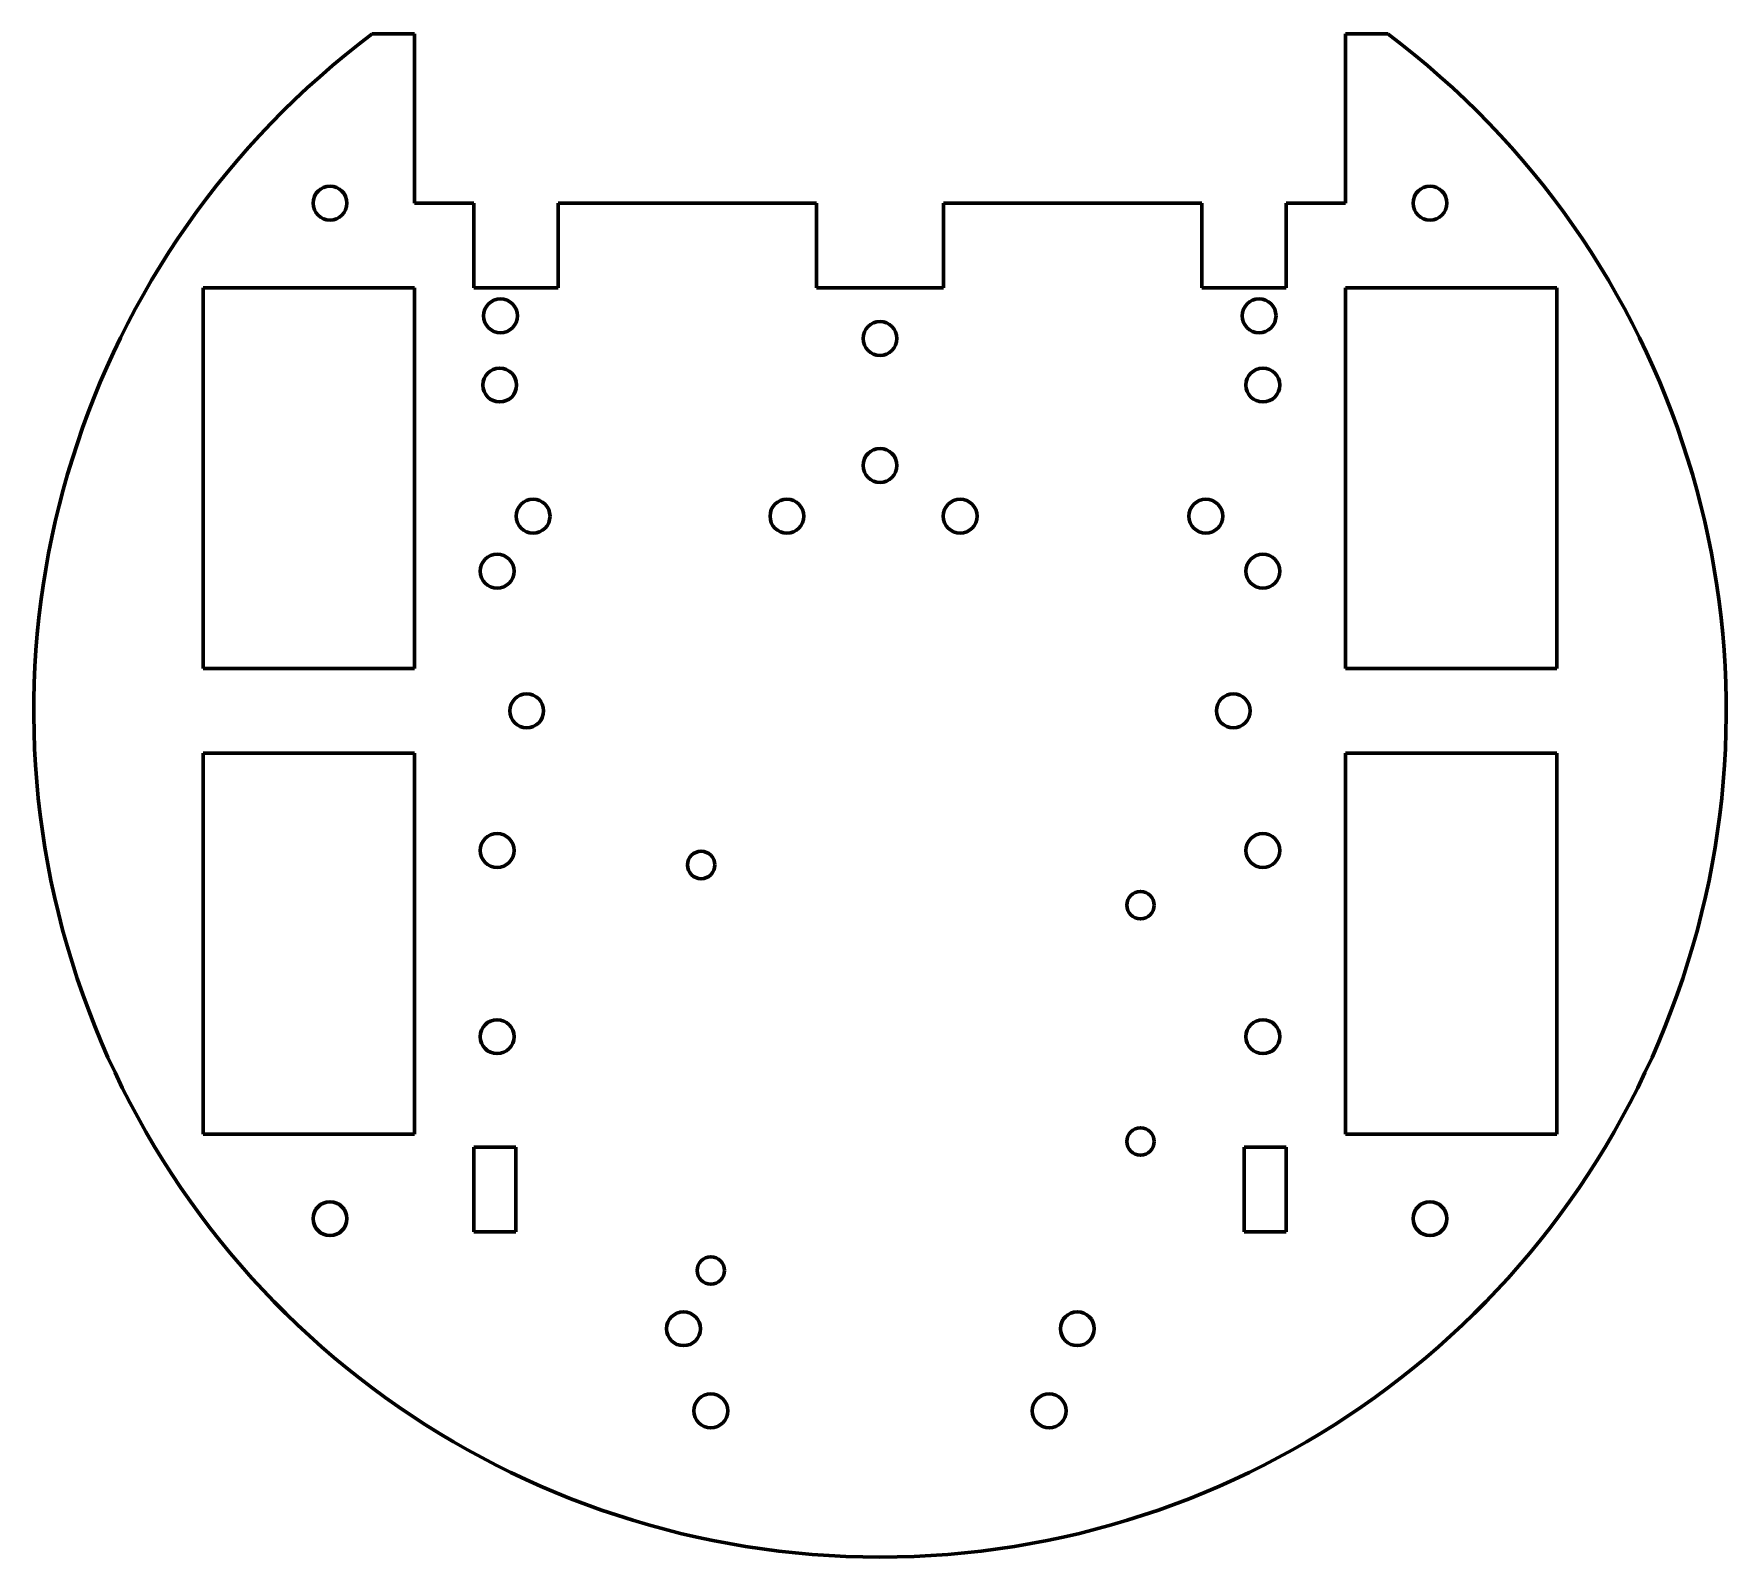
# Model space of a CAD drawing. Header units: millimetres. Extents: x -100 to 100, y -100 to 80.
import ezdxf

# ---------------------------------------------------------------- set-up
doc = ezdxf.new("R2010")
doc.units = ezdxf.units.MM
doc.linetypes.add('K5LT32768', pattern=[0])
doc.linetypes.add('K5LT_BASIC', pattern=[0])

# ---------------------------------------------------------------- blocks, each defined once
blk = doc.blocks.new('U0')
at = {"color": 5, "linetype": 'K5LT_BASIC', "lineweight": 60, "true_color": 0x0000ff}
for p, q in [((-55, 50), (-80, 50)), ((-80, 50), (-80, 5)), ((-55, 5), (-55, 50)), ((-80, 5), (-55, 5))]:
    blk.add_line(p, q, dxfattribs=at)
blk = doc.blocks.new('U1')
at = {"color": 5, "linetype": 'K5LT_BASIC', "lineweight": 60, "true_color": 0x0000ff}
for p, q in [((-55, -5), (-80, -5)), ((-80, -5), (-80, -50)), ((-55, -50), (-55, -5)), ((-80, -50), (-55, -50))]:
    blk.add_line(p, q, dxfattribs=at)
blk = doc.blocks.new('U2')
at = {"color": 5, "linetype": 'K5LT_BASIC', "lineweight": 60, "true_color": 0x0000ff}
for p, q in [((80, 50), (55, 50)), ((55, 50), (55, 5)), ((80, 5), (80, 50)), ((55, 5), (80, 5))]:
    blk.add_line(p, q, dxfattribs=at)
blk = doc.blocks.new('U3')
at = {"color": 5, "linetype": 'K5LT_BASIC', "lineweight": 60, "true_color": 0x0000ff}
for p, q in [((80, -5), (55, -5)), ((55, -5), (55, -50)), ((80, -50), (80, -5)), ((55, -50), (80, -50))]:
    blk.add_line(p, q, dxfattribs=at)

msp = doc.modelspace()

# ---------------------------------------------------------------- linework, layer by layer
at = {"color": 5, "linetype": 'K5LT_BASIC', "lineweight": 60, "true_color": 0x0000ff}
for p, q in [((-60, 80), (-55, 80)), ((-55, 80), (-55, 60)), ((55, 80), (55, 60)), ((55, 80), (60, 80)), ((-48.02, 60), (-55, 60)), ((-48.02, 55), (-48.02, 60)), ((-7.5, 60), (-38.02, 60)), ((-38.02, 60), (-38.02, 55)), ((-7.5, 50), (-7.5, 60)), ((7.5, 50), (7.5, 60)), ((38.02, 60), (7.5, 60)), ((38.02, 55), (38.02, 60)), ((55, 60), (48.02, 60)), ((48.02, 60), (48.02, 55)), ((-48.02, 50), (-48.02, 55)), ((-38.02, 50), (-38.02, 55)), ((38.02, 50), (38.02, 55)), ((48.02, 50), (48.02, 55)), ((-38.02, 50), (-48.02, 50)), ((7.5, 50), (-7.5, 50)), ((48.02, 50), (38.02, 50)), ((-48.02, -61.54), (-48.02, -51.54)), ((-43.02, -51.54), (-48.02, -51.54)), ((-43.02, -61.54), (-43.02, -51.54)), ((43.02, -61.54), (43.02, -51.54)), ((48.02, -51.54), (43.02, -51.54)), ((48.02, -61.54), (48.02, -51.54)), ((-43.02, -61.54), (-48.02, -61.54)), ((48.02, -61.54), (43.02, -61.54))]:
    msp.add_line(p, q, dxfattribs=at)
at = {"color": 7, "linetype": 'K5LT32768', "lineweight": 18}
for p, q in [((-55, 80), (-55, 60)), ((55, 60), (55, 80))]:
    msp.add_line(p, q, dxfattribs=at)
at = {"color": 5, "linetype": 'K5LT_BASIC', "lineweight": 60, "true_color": 0x0000ff}
for centre, radius in [((-65, 60), 2), ((65, 60), 2), ((-44.85, 46.68), 2), ((44.8, 46.68), 2), ((0, 44), 2), ((-44.94, 38.5), 2), ((45.25, 38.5), 2), ((0, 29), 2), ((-41, 23), 2), ((-11, 23), 2), ((9.47, 23), 2), ((38.51, 23), 2), ((-45.25, 16.5), 2), ((45.25, 16.5), 2), ((41.75, 0), 2), ((-41.75, 0), 2), ((-45.25, -16.5), 2), ((45.25, -16.5), 2), ((-21.14, -18.21), 1.62), ((30.79, -22.96), 1.62), ((-45.25, -38.5), 2), ((45.25, -38.5), 2), ((30.79, -50.89), 1.62), ((-65, -60), 2), ((65, -60), 2), ((-20, -66.13), 1.62), ((-23.22, -73.01), 2), ((23.32, -73.01), 2), ((-20, -82.72), 2), ((20, -82.72), 2)]:
    msp.add_circle(centre, radius, dxfattribs=at)
msp.add_arc((0, 0), 100, 126.8699, 53.1301, dxfattribs=at)
msp.add_point((-11, 60))

# ---------------------------------------------------------------- block references
for name in ['U0', 'U2', 'U1', 'U3']:
    msp.add_blockref(name, (0, 0))

doc.saveas('drawing.dxf')
